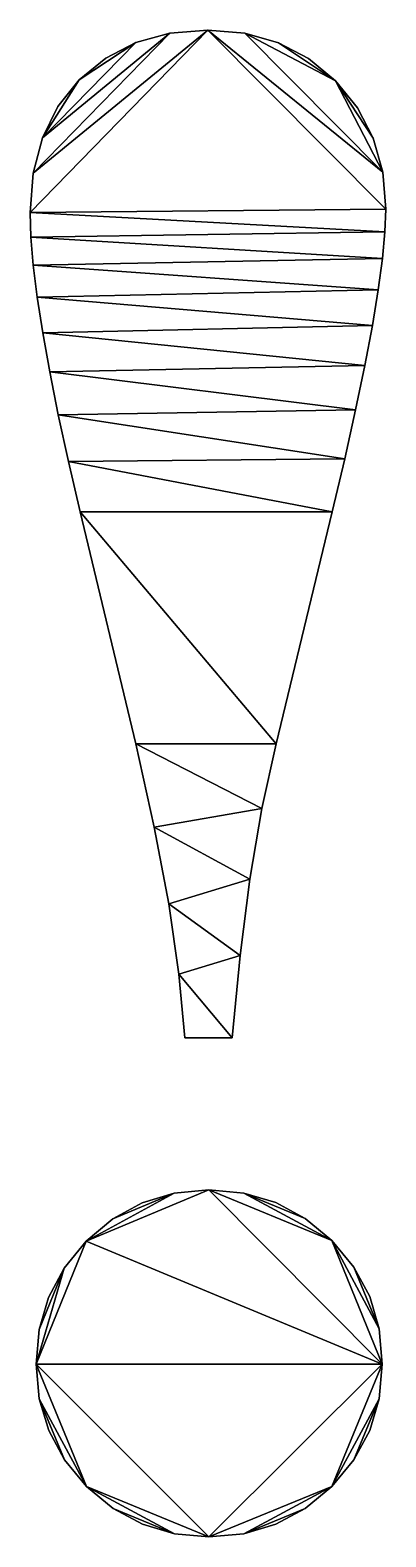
# Model space of a CAD drawing. Header units: metres. Extents: x 0.12 to 0.35, y -0.019 to 0.954.
import ezdxf

# ---------------------------------------------------------------- set-up
doc = ezdxf.new("R2010")
doc.units = ezdxf.units.M

msp = doc.modelspace()

# ---------------------------------------------------------------- meshes
at = {"layer": 'Armanisoft_0', "linetype": 'CONTINUOUS'}
mesh = msp.add_polyface(dxfattribs=at)
corners = [(0.250762, 0.303354), (0.220274, 0.303354), (0.216412, 0.344544), (0.209826, 0.389918), (0.200516, 0.439476), (0.188481, 0.493218), (0.152673, 0.643007), (0.145115, 0.675533), (0.138565, 0.705675), (0.133023, 0.733432), (0.128488, 0.758804), (0.124961, 0.78179), (0.122442, 0.802392), (0.120931, 0.820609), (0.120427, 0.83644), (0.122406, 0.861956), (0.128344, 0.884759), (0.138241, 0.904849), (0.152097, 0.922226), (0.169154, 0.936245), (0.188655, 0.946258), (0.210601, 0.952266), (0.23499, 0.954268), (0.258865, 0.952224), (0.280555, 0.946089), (0.300062, 0.935866), (0.317385, 0.921552), (0.331588, 0.904099), (0.341732, 0.884453), (0.347819, 0.862616), (0.349848, 0.838586), (0.349306, 0.824069), (0.347683, 0.806714), (0.344977, 0.786522), (0.34119, 0.763493), (0.33632, 0.737627), (0.330367, 0.708924), (0.323333, 0.677384), (0.315216, 0.643007), (0.279041, 0.493218), (0.269951, 0.451393), (0.262208, 0.405807), (0.255811, 0.356461), (0.250762, 0.303354), (0.235768, 0.20503), (0.258239, 0.202992), (0.278937, 0.196876), (0.297865, 0.186683), (0.315021, 0.172412), (0.329257, 0.155186), (0.339426, 0.136125), (0.345527, 0.115229), (0.347561, 0.092499), (0.345527, 0.070204), (0.339426, 0.049618), (0.329257, 0.030741), (0.315021, 0.013573), (0.297865, -0.000702), (0.278937, -0.010898), (0.258239, -0.017016), (0.235768, -0.019055), (0.213477, -0.017016), (0.192895, -0.010898), (0.174022, -0.000702), (0.156857, 0.013573), (0.142586, 0.030741), (0.132393, 0.049618), (0.126277, 0.070204), (0.124238, 0.092499), (0.126262, 0.114824), (0.132336, 0.135502), (0.142459, 0.154532), (0.156631, 0.171914), (0.173725, 0.186402), (0.192612, 0.196751), (0.213293, 0.202961), (0.235768, 0.20503), (0.235137, 1.65637), (-0.953626, -0.126775), (1.4239, -0.126775), (0.250762, 0.303354, 0.229421), (0.220274, 0.303354, 0.229421), (0.216412, 0.344544, 0.229421), (0.209826, 0.389918, 0.229421), (0.200516, 0.439476, 0.229421), (0.188481, 0.493218, 0.229421), (0.152673, 0.643007, 0.229421), (0.145115, 0.675533, 0.229421), (0.138565, 0.705675, 0.229421), (0.133023, 0.733432, 0.229421), (0.128488, 0.758804, 0.229421), (0.124961, 0.78179, 0.229421), (0.122442, 0.802392, 0.229421), (0.120931, 0.820609, 0.229421), (0.120427, 0.83644, 0.229421), (0.122406, 0.861956, 0.229421), (0.128344, 0.884759, 0.229421), (0.138241, 0.904849, 0.229421), (0.152097, 0.922226, 0.229421), (0.169154, 0.936245, 0.229421), (0.188655, 0.946258, 0.229421), (0.210601, 0.952266, 0.229421), (0.23499, 0.954268, 0.229421), (0.258865, 0.952224, 0.229421), (0.280555, 0.946089, 0.229421), (0.300062, 0.935866, 0.229421), (0.317385, 0.921552, 0.229421), (0.331588, 0.904099, 0.229421), (0.341732, 0.884453, 0.229421), (0.347819, 0.862616, 0.229421), (0.349848, 0.838586, 0.229421), (0.349306, 0.824069, 0.229421), (0.347683, 0.806714, 0.229421), (0.344977, 0.786522, 0.229421), (0.34119, 0.763493, 0.229421), (0.33632, 0.737627, 0.229421), (0.330367, 0.708924, 0.229421), (0.323333, 0.677384, 0.229421), (0.315216, 0.643007, 0.229421), (0.279041, 0.493218, 0.229421), (0.269951, 0.451393, 0.229421), (0.262208, 0.405807, 0.229421), (0.255811, 0.356461, 0.229421), (0.250762, 0.303354, 0.229421), (0.235768, 0.20503, 0.229421), (0.258239, 0.202992, 0.229421), (0.278937, 0.196876, 0.229421), (0.297865, 0.186683, 0.229421), (0.315021, 0.172412, 0.229421), (0.329257, 0.155186, 0.229421), (0.339426, 0.136125, 0.229421), (0.345527, 0.115229, 0.229421), (0.347561, 0.092499, 0.229421), (0.345527, 0.070204, 0.229421), (0.339426, 0.049618, 0.229421), (0.329257, 0.030741, 0.229421), (0.315021, 0.013573, 0.229421), (0.297865, -0.000702, 0.229421), (0.278937, -0.010898, 0.229421), (0.258239, -0.017016, 0.229421), (0.235768, -0.019055, 0.229421), (0.213477, -0.017016, 0.229421), (0.192895, -0.010898, 0.229421), (0.174022, -0.000702, 0.229421), (0.156857, 0.013573, 0.229421), (0.142586, 0.030741, 0.229421), (0.132393, 0.049618, 0.229421), (0.126277, 0.070204, 0.229421), (0.124238, 0.092499, 0.229421), (0.126262, 0.114824, 0.229421), (0.132336, 0.135502, 0.229421), (0.142459, 0.154532, 0.229421), (0.156631, 0.171914, 0.229421), (0.173725, 0.186402, 0.229421), (0.192612, 0.196751, 0.229421), (0.213293, 0.202961, 0.229421), (0.235768, 0.20503, 0.229421), (0.235137, 1.65637, 0.229421), (-0.953626, -0.126775, 0.229421), (1.4239, -0.126775, 0.229421), (0.250762, 0.303354), (0.250762, 0.303354, 0.229421), (0.220274, 0.303354), (0.220274, 0.303354, 0.229421), (0.216412, 0.344544), (0.216412, 0.344544, 0.229421), (0.209826, 0.389918), (0.209826, 0.389918, 0.229421), (0.200516, 0.439476), (0.200516, 0.439476, 0.229421), (0.188481, 0.493218), (0.188481, 0.493218, 0.229421), (0.152673, 0.643007), (0.152673, 0.643007, 0.229421), (0.145115, 0.675533), (0.145115, 0.675533, 0.229421), (0.138565, 0.705675), (0.138565, 0.705675, 0.229421), (0.133023, 0.733432), (0.133023, 0.733432, 0.229421), (0.128488, 0.758804), (0.128488, 0.758804, 0.229421), (0.124961, 0.78179), (0.124961, 0.78179, 0.229421), (0.122442, 0.802392), (0.122442, 0.802392, 0.229421), (0.120931, 0.820609), (0.120931, 0.820609, 0.229421), (0.120427, 0.83644), (0.120427, 0.83644, 0.229421), (0.122406, 0.861956), (0.122406, 0.861956, 0.229421), (0.128344, 0.884759), (0.128344, 0.884759, 0.229421), (0.138241, 0.904849), (0.138241, 0.904849, 0.229421), (0.152097, 0.922226), (0.152097, 0.922226, 0.229421), (0.169154, 0.936245), (0.169154, 0.936245, 0.229421), (0.188655, 0.946258), (0.188655, 0.946258, 0.229421), (0.210601, 0.952266), (0.210601, 0.952266, 0.229421), (0.23499, 0.954268), (0.23499, 0.954268, 0.229421), (0.258865, 0.952224), (0.258865, 0.952224, 0.229421), (0.280555, 0.946089), (0.280555, 0.946089, 0.229421), (0.300062, 0.935866), (0.300062, 0.935866, 0.229421), (0.317385, 0.921552), (0.317385, 0.921552, 0.229421), (0.331588, 0.904099), (0.331588, 0.904099, 0.229421), (0.341732, 0.884453), (0.341732, 0.884453, 0.229421), (0.347819, 0.862616), (0.347819, 0.862616, 0.229421), (0.349848, 0.838586), (0.349848, 0.838586, 0.229421), (0.349306, 0.824069), (0.349306, 0.824069, 0.229421), (0.347683, 0.806714), (0.347683, 0.806714, 0.229421), (0.344977, 0.786522), (0.344977, 0.786522, 0.229421), (0.34119, 0.763493), (0.34119, 0.763493, 0.229421), (0.33632, 0.737627), (0.33632, 0.737627, 0.229421), (0.330367, 0.708924), (0.330367, 0.708924, 0.229421), (0.323333, 0.677384), (0.323333, 0.677384, 0.229421), (0.315216, 0.643007), (0.315216, 0.643007, 0.229421), (0.279041, 0.493218), (0.279041, 0.493218, 0.229421), (0.269951, 0.451393), (0.269951, 0.451393, 0.229421), (0.262207, 0.405807), (0.262207, 0.405807, 0.229421), (0.255811, 0.356461), (0.255811, 0.356461, 0.229421), (0.235768, 0.20503), (0.235768, 0.20503, 0.229421), (0.258239, 0.202992), (0.258239, 0.202992, 0.229421), (0.278937, 0.196876), (0.278937, 0.196876, 0.229421), (0.297865, 0.186683), (0.297865, 0.186683, 0.229421), (0.315021, 0.172412), (0.315021, 0.172412, 0.229421), (0.329257, 0.155186), (0.329257, 0.155186, 0.229421), (0.339426, 0.136125), (0.339426, 0.136125, 0.229421), (0.345527, 0.115229), (0.345527, 0.115229, 0.229421), (0.347561, 0.092499), (0.347561, 0.092499, 0.229421), (0.345527, 0.070204), (0.345527, 0.070204, 0.229421), (0.339426, 0.049618), (0.339426, 0.049618, 0.229421), (0.329257, 0.030741), (0.329257, 0.030741, 0.229421), (0.315021, 0.013573), (0.315021, 0.013573, 0.229421), (0.297865, -0.000702), (0.297865, -0.000702, 0.229421), (0.278937, -0.010898), (0.278937, -0.010898, 0.229421), (0.258239, -0.017016), (0.258239, -0.017016, 0.229421), (0.235768, -0.019055), (0.235768, -0.019055, 0.229421), (0.213477, -0.017016), (0.213477, -0.017016, 0.229421), (0.192895, -0.010898), (0.192895, -0.010898, 0.229421), (0.174022, -0.000702), (0.174022, -0.000702, 0.229421), (0.156857, 0.013573), (0.156857, 0.013573, 0.229421), (0.142586, 0.030741), (0.142586, 0.030741, 0.229421), (0.132393, 0.049618), (0.132393, 0.049618, 0.229421), (0.126277, 0.070204), (0.126277, 0.070204, 0.229421), (0.124238, 0.092499), (0.124238, 0.092499, 0.229421), (0.126262, 0.114824), (0.126262, 0.114824, 0.229421), (0.132336, 0.135502), (0.132336, 0.135502, 0.229421), (0.142459, 0.154532), (0.142459, 0.154532, 0.229421), (0.156631, 0.171914), (0.156631, 0.171914, 0.229421), (0.173725, 0.186402), (0.173725, 0.186402, 0.229421), (0.192612, 0.196751), (0.192612, 0.196751, 0.229421), (0.213293, 0.202961), (0.213293, 0.202961, 0.229421)]
mesh.append_faces([[corners[k] for k in face] for face in [(2, 0, 1), (18, 16, 17), (20, 16, 18), (20, 18, 19), (21, 15, 16), (21, 16, 20), (22, 14, 15), (22, 15, 21), (26, 23, 24), (26, 24, 25), (28, 26, 27), (29, 22, 23), (29, 23, 26), (29, 26, 28), (30, 14, 22), (30, 22, 29), (31, 13, 14), (31, 14, 30), (32, 12, 13), (32, 13, 31), (33, 11, 12), (33, 12, 32), (34, 10, 11), (34, 11, 33), (35, 9, 10), (35, 10, 34), (36, 8, 9), (36, 9, 35), (37, 7, 8), (37, 8, 36), (38, 6, 7), (38, 7, 37), (39, 5, 6), (39, 6, 38), (40, 4, 5), (40, 5, 39), (41, 3, 4), (41, 4, 40), (42, 0, 2), (42, 2, 3), (42, 3, 41), (47, 45, 46), (48, 44, 45), (48, 45, 47), (51, 48, 49), (51, 49, 50), (52, 44, 48), (52, 48, 51), (55, 53, 54), (56, 52, 53), (56, 53, 55), (59, 56, 57), (59, 57, 58), (60, 52, 56), (60, 56, 59), (63, 61, 62), (64, 60, 61), (64, 61, 63), (67, 64, 65), (67, 65, 66), (68, 52, 60), (68, 60, 64), (68, 64, 67), (71, 68, 69), (71, 69, 70), (72, 44, 52), (72, 52, 68), (72, 68, 71), (75, 44, 72), (75, 72, 73), (75, 73, 74), (82, 81, 80), (98, 97, 96), (100, 98, 96), (100, 99, 98), (101, 96, 95), (101, 100, 96), (102, 95, 94), (102, 101, 95), (106, 104, 103), (106, 105, 104), (108, 107, 106), (109, 103, 102), (109, 106, 103), (109, 108, 106), (110, 102, 94), (110, 109, 102), (111, 94, 93), (111, 110, 94), (112, 93, 92), (112, 111, 93), (113, 92, 91), (113, 112, 92), (114, 91, 90), (114, 113, 91), (115, 90, 89), (115, 114, 90), (116, 89, 88), (116, 115, 89), (117, 88, 87), (117, 116, 88), (118, 87, 86), (118, 117, 87), (119, 86, 85), (119, 118, 86), (120, 85, 84), (120, 119, 85), (121, 84, 83), (121, 120, 84), (122, 82, 80), (122, 83, 82), (122, 121, 83), (127, 126, 125), (128, 125, 124), (128, 127, 125), (131, 129, 128), (131, 130, 129), (132, 128, 124), (132, 131, 128), (135, 134, 133), (136, 133, 132), (136, 135, 133), (139, 137, 136), (139, 138, 137), (140, 136, 132), (140, 139, 136), (143, 142, 141), (144, 141, 140), (144, 143, 141), (147, 145, 144), (147, 146, 145), (148, 140, 132), (148, 144, 140), (148, 147, 144), (151, 149, 148), (151, 150, 149), (152, 132, 124), (152, 148, 132), (152, 151, 148), (155, 152, 124), (155, 153, 152), (155, 154, 153), (162, 160, 161, 163), (164, 162, 163, 165), (166, 164, 165, 167), (168, 166, 167, 169), (170, 168, 169, 171), (172, 170, 171, 173), (174, 172, 173, 175), (176, 174, 175, 177), (178, 176, 177, 179), (180, 178, 179, 181), (182, 180, 181, 183), (184, 182, 183, 185), (186, 184, 185, 187), (188, 186, 187, 189), (190, 188, 189, 191), (192, 190, 191, 193), (194, 192, 193, 195), (196, 194, 195, 197), (198, 196, 197, 199), (200, 198, 199, 201), (202, 200, 201, 203), (204, 202, 203, 205), (206, 204, 205, 207), (208, 206, 207, 209), (210, 208, 209, 211), (212, 210, 211, 213), (214, 212, 213, 215), (216, 214, 215, 217), (218, 216, 217, 219), (220, 218, 219, 221), (222, 220, 221, 223), (224, 222, 223, 225), (226, 224, 225, 227), (228, 226, 227, 229), (230, 228, 229, 231), (232, 230, 231, 233), (234, 232, 233, 235), (236, 234, 235, 237), (238, 236, 237, 239), (240, 238, 239, 241), (242, 240, 241, 243), (244, 242, 243, 245), (160, 244, 245, 161), (248, 246, 247, 249), (250, 248, 249, 251), (252, 250, 251, 253), (254, 252, 253, 255), (256, 254, 255, 257), (258, 256, 257, 259), (260, 258, 259, 261), (262, 260, 261, 263), (264, 262, 263, 265), (266, 264, 265, 267), (268, 266, 267, 269), (270, 268, 269, 271), (272, 270, 271, 273), (274, 272, 273, 275), (276, 274, 275, 277), (278, 276, 277, 279), (280, 278, 279, 281), (282, 280, 281, 283), (284, 282, 283, 285), (286, 284, 285, 287), (288, 286, 287, 289), (290, 288, 289, 291), (292, 290, 291, 293), (294, 292, 293, 295), (296, 294, 295, 297), (298, 296, 297, 299), (300, 298, 299, 301), (302, 300, 301, 303), (304, 302, 303, 305), (306, 304, 305, 307), (308, 306, 307, 309), (246, 308, 309, 247)]])

doc.saveas('drawing.dxf')
